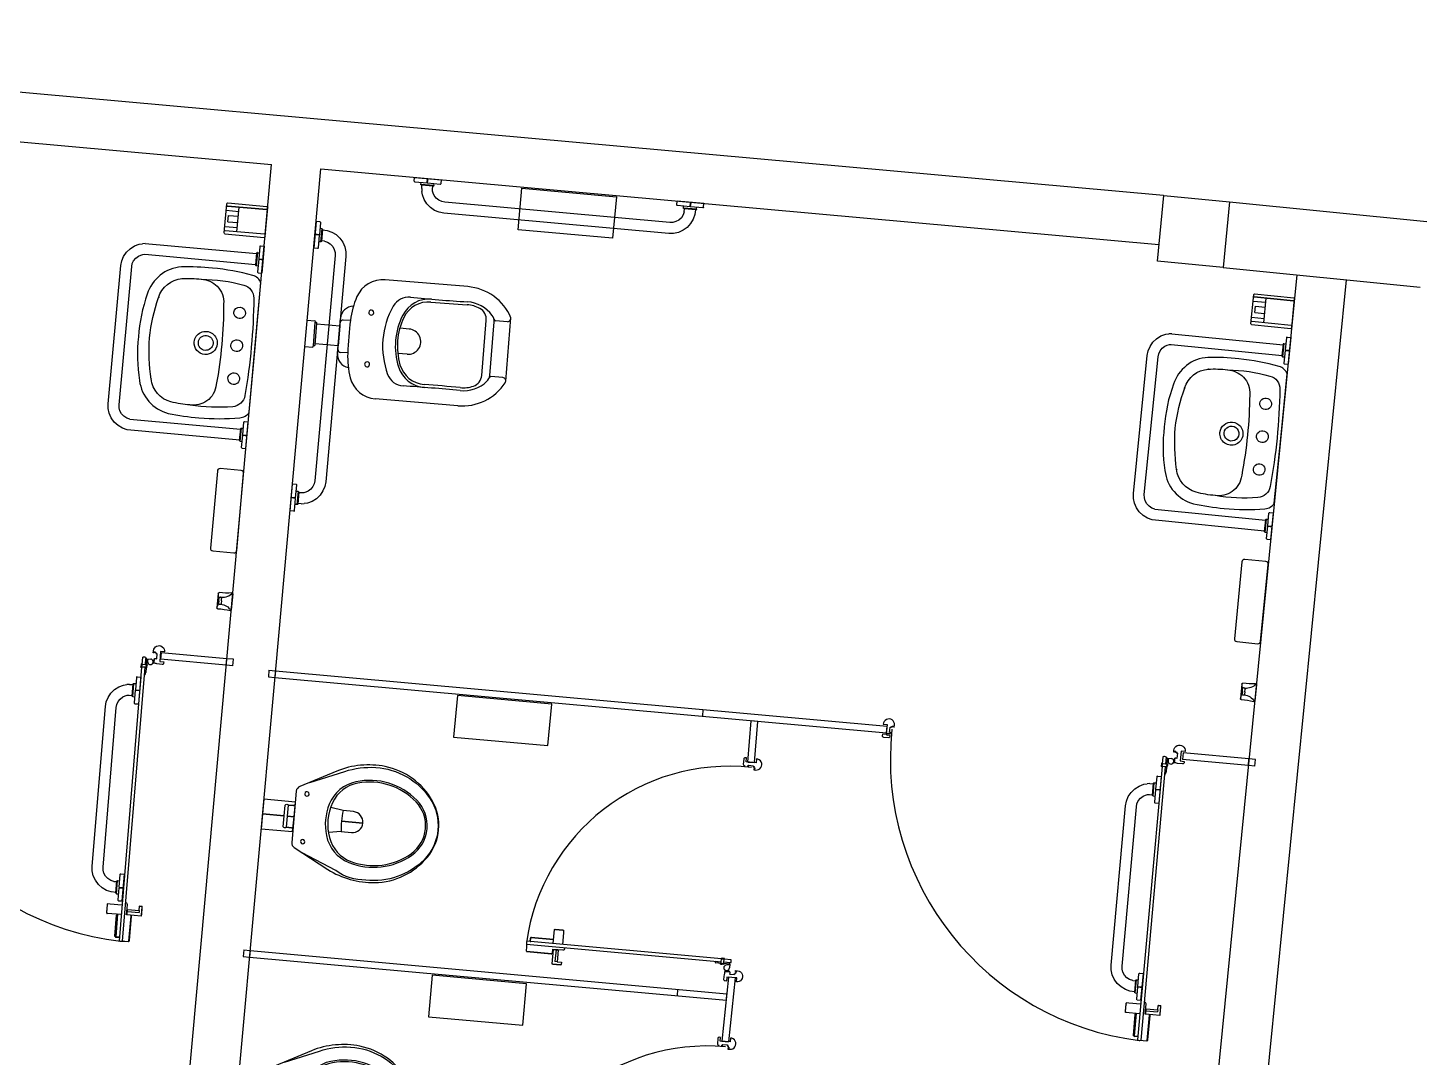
# Model space of a CAD drawing. Extents: x -165 to 137, y 302 to 416.
# Drawn here: x 18.048 to 22.266, y 348.993 to 352.109 of the extents above; entities that cross this region are included whole.
import ezdxf

# ---------------------------------------------------------------- set-up
doc = ezdxf.new("R2010")
doc.units = 0
doc.header["$LTSCALE"] = 0.02
doc.header["$MEASUREMENT"] = 0
doc.linetypes.add('CONTINU', pattern=[0])
doc.linetypes.add('HIDDEN', pattern=[0.375, 0.25, -0.125])
for name, color, linetype in [('AR-DIV-SAN', 122, 'CONTINUOUS'), ('AR-REV', 2, 'CONTINUOUS'), ('AR-SAN', 7, 'CONTINUOUS'), ('BL-DIV-PRJ', 1, 'HIDDEN'), ('BL-DIV-VT2', 2, 'CONTINUOUS'), ('BL-POR-01', 2, 'CONTINUOUS'), ('BL-POR-02', 1, 'CONTINUOUS'), ('BL-SAN-01', 1, 'CONTINUOUS'), ('BL-SAN-02', 1, 'CONTINUOUS'), ('BL-SAN-03', 1, 'CONTINUOUS'), ('ESTR', 3, 'CONTINUOUS')]:
    doc.layers.add(name, color=color, linetype=linetype)

# ---------------------------------------------------------------- blocks, each defined once
blk = doc.blocks.new('lvtr-vg01-p')
at = {"layer": 'BL-SAN-01', "flags": 128}
blk.add_lwpolyline([(0, -0.3545, -0.068543), (-0.1312, -0.3395, -0.309992), (-0.2226, -0.2436, -0.030245), (-0.2276, -0.15, -0.040922), (-0.2166, -0.0265, -0.229609), (-0.1969, 0), (0, 0), (0.1969, 0, -0.229609), (0.2166, -0.0265, -0.040922), (0.2276, -0.15, -0.030246), (0.2226, -0.2436, -0.309702), (0.1313, -0.3396, -0.068256)], format="xyb", close=True, dxfattribs=at)
at = {"layer": 'BL-SAN-02', "linetype": 'CONTINU'}
for points in [[(-0.1225, -0.1067, 0.217732), (-0.1745, -0.131)], [(0, -0.1011, 0.022722), (-0.1225, -0.1067)], [(0.1225, -0.1067, 0.02272), (0, -0.1011)], [(0.1739, -0.131, 0.223279), (0.1225, -0.1067)], [(-0.1745, -0.131, 0.182295), (-0.1914, -0.1808)], [(0, -0.1275, 1), (0, -0.1725)], [(0, -0.1725, 1), (0, -0.1275)], [(0.191, -0.1808, 0.18408), (0.1739, -0.131)], [(-0.1914, -0.1808, 0.041463), (-0.1874, -0.2388)], [(0.1873, -0.2393, 0.048775), (0.191, -0.1808)], [(-0.1874, -0.2388, 0.309328), (-0.1232, -0.3049)], [(0.1232, -0.3049, 0.310959), (0.1874, -0.2383)], [(0.1874, -0.2383, 1.346876), (0.1873, -0.2393)], [(0.1873, -0.2393, 1.407291), (0.1874, -0.2383)], [(-0.1237, -0.3053, 2.133078), (-0.1242, -0.3047)], [(-0.1237, -0.3043, 2.104396), (-0.1232, -0.3049)], [(-0.1242, -0.3047, 0.053464), (0, -0.321)], [(0, -0.321, 0.053463), (0.1242, -0.3047)], [(0.1232, -0.3049, 2.104603), (0.1237, -0.3043)], [(0.1242, -0.3047, 2.201157), (0.1237, -0.3053)]]:
    blk.add_lwpolyline(points, format="xyb", dxfattribs=at)
at = {"layer": 'BL-SAN-03', "linetype": 'CONTINU'}
for points in [[(-0.148, -0.0173, 0.345594), (-0.1849, -0.0513)], [(0, -0.0113, 0.020185), (-0.148, -0.0173)], [(-0.1, -0.0383, 1), (-0.1, -0.0733)], [(-0.1, -0.0733, 1.000017), (-0.1, -0.0383)], [(0, -0.038, 1), (0, -0.0736)], [(0.148, -0.0173, 0.020185), (0, -0.0113)], [(0, -0.0736, 1), (0, -0.038)], [(0.1, -0.0383, 1), (0.1, -0.0733)], [(0.1, -0.0733, 1), (0.1, -0.0383)], [(0.1849, -0.0513, 0.345597), (0.148, -0.0173)], [(-0.1849, -0.0513, 0.058694), (-0.1914, -0.1801)], [(0.191, -0.18, 0.061778), (0.1849, -0.0513)], [(0, -0.115, 1), (0, -0.185)], [(0, -0.185, 1), (0, -0.115)]]:
    blk.add_lwpolyline(points, format="xyb", dxfattribs=at)
blk = doc.blocks.new('tlhr01-p')
at = {"layer": 'BL-SAN-01'}
blk.add_lwpolyline([(0.117, -0.08), (-0.117, -0.08, -0.414214), (-0.125, -0.072), (-0.125, -0.008, -0.414214), (-0.117, 0), (0.117, 0, -0.414214), (0.125, -0.008), (0.125, -0.072, -0.414214)], format="xyb", close=True, dxfattribs=at)
blk = doc.blocks.new('sbsp01-p')
at = {"layer": 'BL-SAN-01'}
for p, q in [((-0.0444, 0), (0.0444, 0)), ((-0.0469, -0.122), (-0.0469, -0.0025)), ((-0.0376, -0.0025), (-0.0376, -0.122)), ((0.0376, -0.122), (0.0376, -0.0025)), ((0.0376, -0.0025), (0.0376, -0.122)), ((0.0469, -0.122), (0.0469, -0.0025)), ((-0.0444, -0.1245), (0.0444, -0.1245)), ((-0.0376, -0.0861), (0.0376, -0.0861))]:
    blk.add_line(p, q, dxfattribs=at)
for centre, start, end in [((-0.0444, -0.0025), 90, 180), ((0.0444, -0.0025), 360, 90), ((-0.0351, -0.0025), 90, 180), ((0.0351, -0.0025), 360, 90), ((-0.0444, -0.122), 180, 270), ((-0.0351, -0.122), 180, 270), ((0.0351, -0.122), 270, 360), ((0.0444, -0.122), 270, 360)]:
    blk.add_arc(centre, 0.0025, start, end, dxfattribs=at)
at = {"layer": 'BL-SAN-02'}
for p, q in [((-0.0247, -0.1245), (-0.0247, -0.0861)), ((-0.0096, -0.1161), (-0.0096, -0.0861)), ((-0.0096, -0.1161), (0.0096, -0.1161)), ((0.0096, -0.1161), (0.0096, -0.0861)), ((0.0247, -0.1245), (0.0247, -0.0861))]:
    blk.add_line(p, q, dxfattribs=at)
blk = doc.blocks.new('barra')
at = {"layer": 'BL-SAN-01', "linetype": 'CONTINU'}
for points in [[(0, 0.3075), (0, 0.2262)], [(0.0112, 0.3075), (0, 0.3075)], [(0.0112, 0.3075), (0.0122, 0.3072)], [(0.0122, 0.3072), (0.0129, 0.3064)], [(0.0129, 0.3064), (0.0132, 0.3054)], [(0.0132, 0.3054), (0.0132, 0.2684)], [(0.0132, 0.2684), (0, 0.2684)], [(0.0132, 0.2668), (0, 0.2668)], [(0.0191, 0.2869), (0.0132, 0.2869)], [(0.0132, 0.2668), (0.0132, 0.2283)], [(0.0191, 0.2869), (0.0201, 0.2866)], [(0.0201, 0.2866), (0.0208, 0.2859)], [(0.0208, 0.2859), (0.0211, 0.2849)], [(0.0211, 0.2849), (0.0211, 0.2491)], [(0.3597, 0.2831), (0.0211, 0.2835)], [(0.378, 0.2796), (0.3683, 0.2819)], [(0.3918, 0.2731), (0.378, 0.2796)], [(0.4042, 0.2636), (0.3918, 0.2731)], [(0.4143, 0.2519), (0.4042, 0.2636)], [(0.0112, 0.2262), (0, 0.2262)], [(0.0122, 0.2265), (0.0112, 0.2262)], [(0.0129, 0.2272), (0.0122, 0.2265)], [(0.0132, 0.2283), (0.0129, 0.2272)], [(0.0191, 0.2471), (0.0132, 0.2471)], [(0.0201, 0.2474), (0.0191, 0.2471)], [(0.0208, 0.2481), (0.0201, 0.2474)], [(0.0211, 0.2491), (0.0208, 0.2481)], [(0.3582, 0.2506), (0.0211, 0.2505)], [(0.3845, 0.2366), (0.3767, 0.2436)], [(0.3901, 0.2281), (0.3845, 0.2366)], [(0.3934, 0.2191), (0.3901, 0.2281)], [(0.3944, 0.2099), (0.3934, 0.2191)], [(0.4216, 0.2385), (0.4143, 0.2519)], [(0.426, 0.2243), (0.4216, 0.2385)], [(0.4274, 0.2099), (0.426, 0.2243)], [(0.3946, -0.2099), (0.3944, 0.2099)], [(0.4276, -0.2098), (0.4274, 0.2099)], [(0.3936, -0.219), (0.3946, -0.2099)], [(0.4262, -0.2243), (0.4276, -0.2098)], [(0, -0.3074), (0, -0.2262)], [(0.0112, -0.2262), (0, -0.2262)], [(0.0122, -0.2265), (0.0112, -0.2262)], [(0.0129, -0.2272), (0.0122, -0.2265)], [(0.0132, -0.2282), (0.0129, -0.2272)], [(0.0132, -0.2668), (0.0132, -0.2282)], [(0.0191, -0.2471), (0.0132, -0.2471)], [(0.0201, -0.2473), (0.0191, -0.2471)], [(0.0208, -0.2481), (0.0201, -0.2473)], [(0.0211, -0.2491), (0.0208, -0.2481)], [(0.0211, -0.2848), (0.0211, -0.2491)], [(0.3584, -0.2505), (0.0213, -0.2505)], [(0.3584, -0.2505), (0.3678, -0.2483)], [(0.3678, -0.2483), (0.3769, -0.2436)], [(0.3769, -0.2436), (0.3846, -0.2366)], [(0.3846, -0.2366), (0.3903, -0.2281)], [(0.3903, -0.2281), (0.3936, -0.219)], [(0.4044, -0.2636), (0.4145, -0.2518)], [(0.4145, -0.2518), (0.4218, -0.2385)], [(0.4218, -0.2385), (0.4262, -0.2243)], [(0.0132, -0.2668), (0, -0.2668)], [(0.0132, -0.2683), (0, -0.2683)], [(0.0132, -0.3054), (0.0132, -0.2683)], [(0.0191, -0.2869), (0.0132, -0.2869)], [(0.0191, -0.2869), (0.0201, -0.2866)], [(0.0201, -0.2866), (0.0208, -0.2858)], [(0.0208, -0.2858), (0.0211, -0.2848)], [(0.0211, -0.2835), (0.3637, -0.283)], [(0.3637, -0.283), (0.3782, -0.2795)], [(0.3782, -0.2795), (0.392, -0.273)], [(0.392, -0.273), (0.4044, -0.2636)], [(0.0112, -0.3074), (0, -0.3074)], [(0.0112, -0.3074), (0.0122, -0.3072)], [(0.0122, -0.3072), (0.0129, -0.3064)], [(0.0129, -0.3064), (0.0132, -0.3054)]]:
    blk.add_lwpolyline(points, dxfattribs=at)
at = {"layer": 'BL-SAN-01', "linetype": 'Continuous'}
for points in [[(0.3597, 0.2831), (0.3683, 0.2819)], [(0.364, 0.2497), (0.3582, 0.2506)], [(0.3702, 0.2473), (0.364, 0.2497)], [(0.3767, 0.2436), (0.3702, 0.2473)]]:
    blk.add_lwpolyline(points, dxfattribs=at)
at = {"layer": 'BL-SAN-02', "linetype": 'CONTINU'}
for points in [[(0.003, 0.2684), (0.003, 0.2668)], [(0.0191, 0.2869), (0.0191, 0.2471)], [(0.0191, -0.2869), (0.0191, -0.2471)], [(0.003, -0.2683), (0.003, -0.2668)]]:
    blk.add_lwpolyline(points, dxfattribs=at)
blk = doc.blocks.new('brra-ap01-p')
at = {"layer": 'BL-POR-02', "color": 1, "linetype": 'CONTINU'}
for points in [[(-0.3399, 0), (-0.2586, 0)], [(-0.3399, -0.0112), (-0.3399, 0)], [(-0.3399, -0.0112), (-0.3396, -0.0122)], [(-0.3396, -0.0122), (-0.3388, -0.0129)], [(-0.3388, -0.0129), (-0.3378, -0.0132)], [(-0.3378, -0.0132), (-0.3008, -0.0132)], [(-0.3193, -0.0191), (-0.3193, -0.0132)], [(-0.3193, -0.0191), (-0.2795, -0.0191)], [(-0.3193, -0.0191), (-0.319, -0.0201)], [(-0.319, -0.0201), (-0.3183, -0.0208)], [(-0.3183, -0.0208), (-0.3173, -0.0211)], [(-0.3173, -0.0211), (-0.2815, -0.0211)], [(-0.3159, -0.0211), (-0.3154, -0.0357)], [(-0.3154, -0.0357), (-0.3119, -0.0501)], [(-0.3008, -0.0132), (-0.3008, 0)], [(-0.3008, -0.003), (-0.2992, -0.003)], [(-0.2992, -0.0132), (-0.2992, 0)], [(-0.2992, -0.0132), (-0.2607, -0.0132)], [(-0.2829, -0.0303), (-0.2829, -0.0211)], [(-0.2829, -0.0303), (-0.2807, -0.0398)], [(-0.2815, -0.0211), (-0.2805, -0.0208)], [(-0.2807, -0.0398), (-0.276, -0.0488)], [(-0.2805, -0.0208), (-0.2798, -0.0201)], [(-0.2798, -0.0201), (-0.2795, -0.0191)], [(-0.2795, -0.0191), (-0.2795, -0.0132)], [(-0.2607, -0.0132), (-0.2596, -0.0129)], [(-0.2596, -0.0129), (-0.2589, -0.0122)], [(-0.2589, -0.0122), (-0.2586, -0.0112)], [(-0.2586, -0.0112), (-0.2586, 0)], [(0.3399, 0), (0.2586, 0)], [(0.2586, -0.0112), (0.2586, 0)], [(0.2589, -0.0122), (0.2586, -0.0112)], [(0.2596, -0.0129), (0.2589, -0.0122)], [(0.2607, -0.0132), (0.2596, -0.0129)], [(0.2992, -0.0132), (0.2607, -0.0132)], [(0.2795, -0.0191), (0.2795, -0.0132)], [(0.2795, -0.0191), (0.3193, -0.0191)], [(0.2795, -0.0191), (0.2798, -0.0201)], [(0.2797, -0.0424), (0.282, -0.0361)], [(0.2798, -0.0201), (0.2805, -0.0208)], [(0.2805, -0.0208), (0.2815, -0.0211)], [(0.2815, -0.0211), (0.3173, -0.0211)], [(0.282, -0.0361), (0.2829, -0.0303)], [(0.2829, -0.0303), (0.2829, -0.0211)], [(0.2992, -0.0132), (0.2992, 0)], [(0.3008, -0.003), (0.2992, -0.003)], [(0.3008, -0.0132), (0.3008, 0)], [(0.3378, -0.0132), (0.3008, -0.0132)], [(0.3119, -0.0501), (0.3143, -0.0404)], [(0.3155, -0.0319), (0.3143, -0.0404)], [(0.3155, -0.0319), (0.3159, -0.0211)], [(0.3173, -0.0211), (0.3183, -0.0208)], [(0.3183, -0.0208), (0.319, -0.0201)], [(0.319, -0.0201), (0.3193, -0.0191)], [(0.3193, -0.0191), (0.3193, -0.0132)], [(0.3388, -0.0129), (0.3378, -0.0132)], [(0.3396, -0.0122), (0.3388, -0.0129)], [(0.3399, -0.0112), (0.3396, -0.0122)], [(0.3399, -0.0112), (0.3399, 0)], [(-0.3119, -0.0501), (-0.3054, -0.0639)], [(-0.3054, -0.0639), (-0.296, -0.0763)], [(-0.296, -0.0763), (-0.2842, -0.0864)], [(-0.276, -0.0488), (-0.269, -0.0566)], [(-0.269, -0.0566), (-0.2605, -0.0622)], [(-0.2605, -0.0622), (-0.2514, -0.0655)], [(-0.2514, -0.0655), (-0.2423, -0.0665)], [(-0.2423, -0.0665), (0.2423, -0.0665)], [(0.2423, -0.0665), (0.2514, -0.0655)], [(0.2514, -0.0655), (0.2605, -0.0622)], [(0.2605, -0.0622), (0.269, -0.0566)], [(0.269, -0.0566), (0.276, -0.0488)], [(0.276, -0.0488), (0.2797, -0.0424)], [(0.2842, -0.0864), (0.296, -0.0763)], [(0.296, -0.0763), (0.3054, -0.0639)], [(0.3054, -0.0639), (0.3119, -0.0501)], [(-0.2842, -0.0864), (-0.2709, -0.0938)], [(-0.2709, -0.0938), (-0.2567, -0.0981)], [(-0.2567, -0.0981), (-0.2423, -0.0995)], [(-0.2423, -0.0995), (0.2423, -0.0995)], [(0.2423, -0.0995), (0.2567, -0.0981)], [(0.2567, -0.0981), (0.2709, -0.0938)], [(0.2709, -0.0938), (0.2842, -0.0864)]]:
    blk.add_lwpolyline(points, dxfattribs=at)
blk = doc.blocks.new('PB 02-P')
at = {"layer": 'BL-POR-01'}
for p, q in [((0.0011, -0.0122), (0.0031, -0.0112)), ((0.0011, -0.0122), (0.0011, -0.0162)), ((0.0011, -0.0162), (0.0031, -0.0172)), ((0.8386, -0.0275), (0.8386, -0.0323)), ((0.8386, -0.0371), (0.8386, -0.0323)), ((0.8387, -0.0273), (0.8391, -0.0269)), ((0.8387, -0.0373), (0.8391, -0.0377)), ((0.8404, -0.0268), (0.8393, -0.0268)), ((0.8404, -0.0378), (0.8393, -0.0378)), ((0.8406, -0.0068), (0.8406, -0.0283)), ((0.8406, -0.027), (0.8406, -0.0323)), ((0.8406, -0.027), (0.8406, -0.0323)), ((0.8434, -0.0283), (0.8406, -0.0283)), ((0.8506, -0.0283), (0.8406, -0.0283)), ((0.8406, -0.0376), (0.8406, -0.0323)), ((0.8406, -0.0376), (0.8406, -0.0323)), ((0.8406, -0.0363), (0.8406, -0.8679)), ((0.8434, -0.0363), (0.8406, -0.0363)), ((0.8506, -0.0363), (0.8406, -0.0363)), ((0.8506, -0.0068), (0.8506, -0.0283)), ((0.8546, -0.0098), (0.8506, -0.0098)), ((0.8506, -0.0098), (0.8506, -0.0283)), ((0.8546, -0.0283), (0.8506, -0.0283)), ((0.8506, -0.0363), (0.8506, -0.8679)), ((0.8546, -0.0363), (0.8506, -0.0363)), ((0.8506, -0.0363), (0.8506, -0.0598)), ((0.8546, -0.0283), (0.8536, -0.0283)), ((0.8546, -0.0363), (0.8536, -0.0363)), ((0.8546, -0.0098), (0.8546, -0.0283)), ((0.8546, -0.0098), (0.8661, -0.0098)), ((0.8546, -0.027), (0.8546, -0.0323)), ((0.8546, -0.0376), (0.8546, -0.0323)), ((0.8546, -0.0363), (0.8546, -0.0518)), ((0.8559, -0.0268), (0.8548, -0.0268)), ((0.8559, -0.0378), (0.8548, -0.0378)), ((0.8565, -0.0273), (0.8561, -0.0269)), ((0.8565, -0.0373), (0.8561, -0.0377)), ((0.8566, -0.0275), (0.8566, -0.0323)), ((0.8566, -0.0371), (0.8566, -0.0323)), ((0.8576, -0.0098), (0.8576, -0.0183)), ((0.8755, -0.0098), (0.8755, -0.0219)), ((0.8571, -0.7879), (0.8571, -0.7569)), ((0.8941, -0.7711), (0.8941, -0.7583)), ((0.8946, -0.7578), (0.9016, -0.7578)), ((0.9021, -0.7608), (0.9021, -0.7583)), ((0.7966, -0.7847), (0.7966, -0.7627)), ((0.7971, -0.7622), (0.7971, -0.7597)), ((0.7971, -0.7852), (0.7971, -0.7622)), ((0.7971, -0.7878), (0.7971, -0.7852)), ((0.8051, -0.7592), (0.7976, -0.7592)), ((0.8406, -0.7883), (0.7976, -0.7883)), ((0.8406, -0.7592), (0.8051, -0.7592)), ((0.8051, -0.7592), (0.8051, -0.7592)), ((0.8286, -0.7883), (0.8286, -0.8563)), ((0.8406, -0.7883), (0.8286, -0.7883)), ((0.8296, -0.7883), (0.8296, -0.8563)), ((0.8406, -0.7883), (0.8406, -0.7903)), ((0.8586, -0.7879), (0.8571, -0.7879)), ((0.8586, -0.7711), (0.8941, -0.7711)), ((0.8586, -0.7879), (0.8586, -0.7711)), ((0.8586, -0.7778), (0.8941, -0.7778)), ((0.8586, -0.7869), (0.9016, -0.7869)), ((0.8691, -0.7879), (0.8586, -0.7879)), ((0.8706, -0.8664), (0.8706, -0.7894)), ((0.8941, -0.7711), (0.8941, -0.7778)), ((0.9021, -0.7838), (0.9021, -0.7608)), ((0.9021, -0.7864), (0.9021, -0.7838)), ((0.9026, -0.7833), (0.9026, -0.7613)), ((0.8406, -0.8573), (0.8306, -0.8573)), ((0.8406, -0.8583), (0.8306, -0.8583)), ((0.8406, -0.8583), (0.8406, -0.8563)), ((0.8506, -0.8659), (0.8506, -0.8679)), ((0.8506, -0.8679), (0.8586, -0.8679)), ((0.8586, -0.8679), (0.8691, -0.8679))]:
    blk.add_line(p, q, dxfattribs=at)
at = {"layer": 'BL-POR-01', "extrusion": (0, 0, -1)}
blk.add_line((0.8775, -0.0218), (0.8775, -0.0074), dxfattribs=at)
at = {"layer": 'BL-POR-01'}
for points in [[(0.0031, -0.0112), (0.0121, -0.0112), (0.0121, -0.0065), (0.0096, -0.0079), (0.0096, 0.0079), (0.0121, 0.0065), (0.0121, 0.0097), (0.0161, 0.0097, 0.414214), (0.0166, 0.0102), (0.0166, 0.0107), (0.0155, 0.0107), (0.0155, 0.0122), (0.0206, 0.0122), (0.0206, 0.0107), (0.0196, 0.0107), (0.0196, 0.0102, 0.414214), (0.0201, 0.0097), (0.0221, 0.0097), (0.0221, 0.0157, 1.020821), (-0.0119, 0.015), (0, 0.015), (0, -0.015), (-0.012, -0.015), (-0.0119, -0.0193, 0.414214), (-0.0079, -0.0233), (0.0081, -0.0233, 0.414214), (0.0121, -0.0193), (0.0121, -0.0172), (0.0031, -0.0172)], [(0.8775, -0.0074), (0.8821, -0.0065), (0.8846, -0.0079), (0.8846, 0.0079), (0.8821, 0.0065), (0.8821, 0.0097), (0.8782, 0.0097, -0.414214), (0.8777, 0.0102), (0.8777, 0.0107), (0.8787, 0.0107), (0.8787, 0.0122), (0.8736, 0.0122), (0.8736, 0.0107), (0.8747, 0.0107), (0.8747, 0.0102, -0.414214), (0.8742, 0.0097), (0.8721, 0.0097), (0.8721, 0.0157, -1.020821), (0.9061, 0.015), (0.8942, 0.015), (0.8942, -0.015), (0.9062, -0.015), (0.9061, -0.0193, -0.414214), (0.9021, -0.0233), (0.8861, -0.0233, 0.164993), (0.881, -0.0218), (0.8761, -0.0218)], [(0.8286, -0.8565), (0.8286, -0.8565, -0.414214), (0.8271, -0.855), (0.8271, -0.7913, -0.414214), (0.8286, -0.7898)], [(0.8706, -0.8664), (0.8706, -0.8664, 0.414214), (0.8721, -0.8649), (0.8721, -0.7909, 0.414214), (0.8706, -0.7894)]]:
    blk.add_lwpolyline(points, format="xyb", dxfattribs=at)
for centre, radius, start, end in [((0.8753, -0.0095), 0.8599, 179.2199, 268.0189), ((0.8388, -0.0275), 0.0002, 135, 180), ((0.8388, -0.0371), 0.0002, 180, 225), ((0.8393, -0.027), 0.0002, 90, 135), ((0.8393, -0.0376), 0.0002, 225, 270), ((0.8404, -0.027), 0.0002, 0, 90), ((0.8404, -0.0376), 0.0002, 270, 0), ((0.8456, -0.0183), 0.0125, 66.4218, 113.5782), ((0.8548, -0.027), 0.0002, 90, 180), ((0.8548, -0.0376), 0.0002, 180, 270), ((0.8559, -0.027), 0.0002, 45, 90), ((0.8559, -0.0376), 0.0002, 270, 315), ((0.8564, -0.0275), 0.0002, 0, 45), ((0.8564, -0.0275), 0.0002, 0, 45), ((0.8564, -0.0371), 0.0002, 315, 0), ((0.8661, -0.0183), 0.0085, 180, 53.1302), ((0.8661, -0.0183), 0.0085, 303.9765, 90), ((0.8761, -0.0258), 0.004, 90, 143.1302), ((0.8755, -0.0078), 0.002, 270, 0.0482), ((0.8438, -0.0523), 0.0108, 316.1986, 2.6893), ((0.8518, -0.757), 0.00526, 1.1472, 103.7156), ((0.8946, -0.7583), 0.0005, 90, 180), ((0.9016, -0.7583), 0.0005, 0, 90), ((0.7971, -0.7627), 0.0005, 90, 180), ((0.7971, -0.7847), 0.0005, 180, 270), ((0.7976, -0.7597), 0.0005, 90, 180), ((0.7976, -0.7878), 0.0005, 180, 270), ((0.8691, -0.7894), 0.0015, 0, 90), ((0.9016, -0.7864), 0.0005, 270, 0), ((0.9021, -0.7613), 0.0005, 0, 90), ((0.9021, -0.7833), 0.0005, 270, 0), ((0.8306, -0.8563), 0.002, 180, 270), ((0.8306, -0.8563), 0.001, 180, 270), ((0.8456, -0.8564), 0.0125, 246.4218, 293.5782), ((0.8691, -0.8663), 0.00152, 269.3504, 0)]:
    blk.add_arc(centre, radius, start, end, dxfattribs=at)
at = {"layer": 'BL-POR-01', "xscale": -1, "rotation": 270}
blk.add_blockref('brra-ap01-p', (0.8406, -0.4071), dxfattribs=at)
blk = doc.blocks.new('pplr01-p')
at = {"layer": 'BL-SAN-01'}
blk.add_lwpolyline([(-0.1435, -0.126), (0.1435, -0.126), (0.1435, 0), (-0.1435, 0), (-0.1435, -0.126)], dxfattribs=at)
blk = doc.blocks.new('barra80-pne p')
at = {"layer": 'BL-SAN-01', "linetype": 'CONTINU'}
for points in [[(-0.0399, 0), (0.0414, 0)], [(-0.0399, -0.0112), (-0.0399, 0)], [(-0.0008, -0.0132), (-0.0008, 0)], [(0.0008, -0.0132), (0.0008, 0)], [(0.0414, -0.0112), (0.0414, 0)], [(0.8399, 0), (0.7586, 0)], [(0.7586, -0.0112), (0.7586, 0)], [(0.7992, -0.0132), (0.7992, 0)], [(0.8008, -0.0132), (0.8008, 0)], [(0.8399, -0.0112), (0.8399, 0)], [(-0.0399, -0.0112), (-0.0396, -0.0122)], [(-0.0396, -0.0122), (-0.0388, -0.0129)], [(-0.0388, -0.0129), (-0.0378, -0.0132)], [(-0.0378, -0.0132), (-0.0008, -0.0132)], [(-0.0193, -0.0191), (-0.0193, -0.0132)], [(-0.0193, -0.0191), (-0.019, -0.0201)], [(-0.019, -0.0201), (-0.0183, -0.0208)], [(-0.0183, -0.0208), (-0.0173, -0.0211)], [(-0.0173, -0.0211), (0.0185, -0.0211)], [(-0.0159, -0.0211), (-0.0154, -0.0357)], [(-0.0154, -0.0357), (-0.0119, -0.0501)], [(0.0008, -0.0132), (0.0393, -0.0132)], [(0.0171, -0.0303), (0.0171, -0.0211)], [(0.0171, -0.0303), (0.0193, -0.0398)], [(0.0185, -0.0211), (0.0195, -0.0208)], [(0.0193, -0.0398), (0.024, -0.0488)], [(0.0195, -0.0208), (0.0202, -0.0201)], [(0.0202, -0.0201), (0.0205, -0.0191)], [(0.0205, -0.0191), (0.0205, -0.0132)], [(0.0393, -0.0132), (0.0404, -0.0129)], [(0.0404, -0.0129), (0.0411, -0.0122)], [(0.0411, -0.0122), (0.0414, -0.0112)], [(0.7589, -0.0122), (0.7586, -0.0112)], [(0.7596, -0.0129), (0.7589, -0.0122)], [(0.7607, -0.0132), (0.7596, -0.0129)], [(0.7992, -0.0132), (0.7607, -0.0132)], [(0.7795, -0.0191), (0.7795, -0.0132)], [(0.7795, -0.0191), (0.7798, -0.0201)], [(0.7798, -0.0201), (0.7805, -0.0208)], [(0.7805, -0.0208), (0.7815, -0.0211)], [(0.7815, -0.0211), (0.8173, -0.0211)], [(0.7829, -0.0303), (0.7829, -0.0211)], [(0.8378, -0.0132), (0.8008, -0.0132)], [(0.8119, -0.0501), (0.8143, -0.0404)], [(0.8155, -0.0319), (0.8159, -0.0211)], [(0.8173, -0.0211), (0.8183, -0.0208)], [(0.8183, -0.0208), (0.819, -0.0201)], [(0.819, -0.0201), (0.8193, -0.0191)], [(0.8193, -0.0191), (0.8193, -0.0132)], [(0.8388, -0.0129), (0.8378, -0.0132)], [(0.8396, -0.0122), (0.8388, -0.0129)], [(0.8399, -0.0112), (0.8396, -0.0122)], [(-0.0119, -0.0501), (-0.0054, -0.0639)], [(-0.0054, -0.0639), (0.004, -0.0763)], [(0.004, -0.0763), (0.0158, -0.0864)], [(0.024, -0.0488), (0.031, -0.0566)], [(0.031, -0.0566), (0.0395, -0.0622)], [(0.0395, -0.0622), (0.0486, -0.0655)], [(0.0486, -0.0655), (0.0577, -0.0665)], [(0.0577, -0.0665), (0.7423, -0.0665)], [(0.7423, -0.0665), (0.7514, -0.0655)], [(0.7514, -0.0655), (0.7605, -0.0622)], [(0.7605, -0.0622), (0.769, -0.0566)], [(0.769, -0.0566), (0.776, -0.0488)], [(0.7842, -0.0864), (0.796, -0.0763)], [(0.796, -0.0763), (0.8054, -0.0639)], [(0.8054, -0.0639), (0.8119, -0.0501)], [(0.0158, -0.0864), (0.0291, -0.0938)], [(0.0291, -0.0938), (0.0433, -0.0981)], [(0.0433, -0.0981), (0.0577, -0.0995)], [(0.0577, -0.0995), (0.7423, -0.0995)], [(0.7423, -0.0995), (0.7567, -0.0981)], [(0.7567, -0.0981), (0.7709, -0.0938)], [(0.7709, -0.0938), (0.7842, -0.0864)]]:
    blk.add_lwpolyline(points, dxfattribs=at)
at = {"layer": 'BL-SAN-01', "linetype": 'Continuous'}
for points in [[(0.7797, -0.0424), (0.782, -0.0361)], [(0.782, -0.0361), (0.7829, -0.0303)], [(0.8155, -0.0319), (0.8143, -0.0404)], [(0.776, -0.0488), (0.7797, -0.0424)]]:
    blk.add_lwpolyline(points, dxfattribs=at)
at = {"layer": 'BL-SAN-02', "linetype": 'CONTINU'}
for points in [[(-0.0193, -0.0191), (0.0205, -0.0191)], [(-0.0008, -0.003), (0.0008, -0.003)], [(0.7795, -0.0191), (0.8193, -0.0191)], [(0.8008, -0.003), (0.7992, -0.003)]]:
    blk.add_lwpolyline(points, dxfattribs=at)
blk = doc.blocks.new('baci-rv03-p')
at = {"layer": 'BL-SAN-01', "linetype": 'CONTINU'}
for points in [[(0, 0), (-0.045, 0), (-0.045, -0.0955), (0, -0.0955), (0, -0.075), (-0.0336, -0.075), (-0.0336, -0.0914, -0.414208), (-0.0377, -0.0955, 0.414208), (-0.0336, -0.0914), (-0.0336, -0.075, -0.612706), (-0.0332, -0.066), (0, -0.066)], [(0.045, 0), (0, 0), (0, -0.066), (0.0332, -0.066, -0.612705), (0.0336, -0.075), (0.0336, -0.0914, 0.414214), (0.0377, -0.0955, -0.414214), (0.0336, -0.0914), (0.0336, -0.075), (0, -0.075), (0, -0.0955), (0.045, -0.0955)], [(-0.1765, -0.3568, 0.218885), (-0.0851, -0.5091, 0.307698), (0.0851, -0.5091, 0.220182), (0.1765, -0.3568, 0.14628), (0.1494, -0.212), (0.0928, -0.1044, 0.27842), (0.0781, -0.0955), (-0.0781, -0.0955, 0.278422), (-0.0928, -0.1044), (-0.1495, -0.2122, 0.147871)], [(0.0834, -0.4615, 0.25679), (0.1225, -0.273, 0.250209), (0.0477, -0.1985, 0.148668), (-0.0478, -0.1985, 0.249757), (-0.1225, -0.273, 0.256998), (-0.0834, -0.4615, 0.467142)]]:
    blk.add_lwpolyline(points, format="xyb", close=True, dxfattribs=at)
at = {"layer": 'BL-SAN-02', "linetype": 'Continuous'}
for p, q in [((-0.0319, -0.2418), (-0.0383, -0.2036)), ((0.0319, -0.2418), (0.0383, -0.2036))]:
    blk.add_line(p, q, dxfattribs=at)
at = {"layer": 'BL-SAN-02', "linetype": 'CONTINU'}
for points in [[(-0.0726, -0.1218, 1), (-0.0726, -0.1349)], [(-0.0726, -0.1349, 1), (-0.0726, -0.1218)], [(0.0726, -0.1218, 1), (0.0726, -0.1349)], [(0.0726, -0.1349, 1), (0.0726, -0.1218)], [(0.1081, -0.1337), (0.1505, -0.2363, -0.097347), (0.171, -0.3285, 0.001263), (0.171, -0.3294, -0.230606), (0.0938, -0.4995, -0.360579), (-0.0938, -0.4995, -0.230606), (-0.171, -0.3295, -0.16818), (-0.1505, -0.2363), (-0.106, -0.13)]]:
    blk.add_lwpolyline(points, format="xyb", dxfattribs=at)
blk.add_lwpolyline([(0.0784, -0.4596, 0.252847), (0.119, -0.279, 0.243261), (0.053, -0.2081, 0.174299), (-0.053, -0.2081, 0.243394), (-0.119, -0.2791, 0.252847), (-0.0784, -0.4596, 0.456464)], format="xyb", close=True, dxfattribs=at)
at = {"layer": 'BL-SAN-02', "linetype": 'Continuous', "flags": 128}
for points in [[(0, -0.2397, 0.032093), (-0.0319, -0.2418), (-0.0319, -0.2731, 0.414213), (0, -0.305)], [(0.0319, -0.2732), (0.0319, -0.2418, 0.032092), (0, -0.2397), (0, -0.305, 0.413226)]]:
    blk.add_lwpolyline(points, format="xyb", close=True, dxfattribs=at)
blk = doc.blocks.new('PB 01-P')
at = {"layer": 'BL-POR-01'}
for p, q in [((0.5986, -0.0275), (0.5986, -0.0323)), ((0.5986, -0.0371), (0.5986, -0.0323)), ((0.5987, -0.0273), (0.5991, -0.0269)), ((0.5987, -0.0373), (0.5991, -0.0377)), ((0.6004, -0.0268), (0.5993, -0.0268)), ((0.6004, -0.0378), (0.5993, -0.0378)), ((0.6006, -0.0068), (0.6006, -0.0283)), ((0.6006, -0.027), (0.6006, -0.0323)), ((0.6006, -0.027), (0.6006, -0.0323)), ((0.6034, -0.0283), (0.6006, -0.0283)), ((0.6106, -0.0283), (0.6006, -0.0283)), ((0.6006, -0.0376), (0.6006, -0.0323)), ((0.6006, -0.0376), (0.6006, -0.0323)), ((0.6006, -0.0363), (0.6006, -0.6279)), ((0.6034, -0.0363), (0.6006, -0.0363)), ((0.6106, -0.0363), (0.6006, -0.0363)), ((0.6106, -0.0068), (0.6106, -0.0283)), ((0.6146, -0.0098), (0.6106, -0.0098)), ((0.6106, -0.0098), (0.6106, -0.0283)), ((0.6146, -0.0283), (0.6106, -0.0283)), ((0.6106, -0.0363), (0.6106, -0.6279)), ((0.6146, -0.0363), (0.6106, -0.0363)), ((0.6106, -0.0363), (0.6106, -0.0548)), ((0.6146, -0.0283), (0.6136, -0.0283)), ((0.6146, -0.0363), (0.6136, -0.0363)), ((0.6146, -0.0098), (0.6146, -0.0283)), ((0.6146, -0.0098), (0.6261, -0.0098)), ((0.6146, -0.027), (0.6146, -0.0323)), ((0.6146, -0.0376), (0.6146, -0.0323)), ((0.6146, -0.0363), (0.6146, -0.0518)), ((0.6159, -0.0268), (0.6148, -0.0268)), ((0.6159, -0.0378), (0.6148, -0.0378)), ((0.6165, -0.0273), (0.6161, -0.0269)), ((0.6165, -0.0373), (0.6161, -0.0377)), ((0.6166, -0.0275), (0.6166, -0.0323)), ((0.6166, -0.0371), (0.6166, -0.0323)), ((0.6176, -0.0098), (0.6176, -0.0183)), ((0.6355, -0.0098), (0.6355, -0.0218)), ((0.6116, -0.0548), (0.6106, -0.0548)), ((0.5566, -0.5447), (0.5566, -0.5227)), ((0.5571, -0.5222), (0.5571, -0.5197)), ((0.5571, -0.5452), (0.5571, -0.5222)), ((0.5571, -0.5478), (0.5571, -0.5452)), ((0.5651, -0.5192), (0.5576, -0.5192)), ((0.6006, -0.5483), (0.5576, -0.5483)), ((0.6006, -0.5192), (0.5651, -0.5192)), ((0.5651, -0.5192), (0.5651, -0.5192)), ((0.5886, -0.5483), (0.5886, -0.6163)), ((0.6006, -0.5483), (0.5886, -0.5483)), ((0.5896, -0.5483), (0.5896, -0.6163)), ((0.6006, -0.5483), (0.6006, -0.5503)), ((0.6171, -0.5479), (0.6171, -0.5169)), ((0.6186, -0.5479), (0.6171, -0.5479)), ((0.6186, -0.5311), (0.6541, -0.5311)), ((0.6186, -0.5479), (0.6186, -0.5311)), ((0.6186, -0.5378), (0.6541, -0.5378)), ((0.6186, -0.5469), (0.6616, -0.5469)), ((0.6291, -0.5479), (0.6186, -0.5479)), ((0.6541, -0.5311), (0.6541, -0.5183)), ((0.6541, -0.5311), (0.6541, -0.5378)), ((0.6546, -0.5178), (0.6616, -0.5178)), ((0.6621, -0.5208), (0.6621, -0.5183)), ((0.6621, -0.5438), (0.6621, -0.5208)), ((0.6621, -0.5464), (0.6621, -0.5438)), ((0.6626, -0.5433), (0.6626, -0.5213)), ((0.6306, -0.6264), (0.6306, -0.5494)), ((0.6006, -0.6173), (0.5906, -0.6173)), ((0.6006, -0.6183), (0.5906, -0.6183)), ((0.6006, -0.6183), (0.6006, -0.6163)), ((0.6106, -0.6259), (0.6106, -0.6279)), ((0.6106, -0.6279), (0.6186, -0.6279)), ((0.6186, -0.6279), (0.6291, -0.6279))]:
    blk.add_line(p, q, dxfattribs=at)
at = {"layer": 'BL-POR-01', "extrusion": (0, 0, -1)}
blk.add_line((0.6375, -0.0218), (0.6375, -0.0074), dxfattribs=at)
at = {"layer": 'BL-POR-01'}
for points in [[(0.0121, -0.0112), (0.0121, -0.0065), (0.0096, -0.0079), (0.0096, 0.0079), (0.0121, 0.0065), (0.0121, 0.0097), (0.0161, 0.0097, 0.414214), (0.0166, 0.0102), (0.0166, 0.0107), (0.0155, 0.0107), (0.0155, 0.0122), (0.0206, 0.0122), (0.0206, 0.0107), (0.0196, 0.0107), (0.0196, 0.0102, 0.414214), (0.0201, 0.0097), (0.0221, 0.0097), (0.0221, 0.0157, 1.020821), (-0.0119, 0.015), (0, 0.015), (0, -0.015), (-0.012, -0.015), (-0.0119, -0.0193, 0.414214), (-0.0079, -0.0233), (0.0081, -0.0233, 0.414214), (0.0121, -0.0193), (0.0121, -0.0172)], [(0.6375, -0.0074), (0.6421, -0.0065), (0.6446, -0.0079), (0.6446, 0.0079), (0.6421, 0.0065), (0.6421, 0.0097), (0.6382, 0.0097, -0.414214), (0.6377, 0.0102), (0.6377, 0.0107), (0.6387, 0.0107), (0.6387, 0.0122), (0.6336, 0.0122), (0.6336, 0.0107), (0.6347, 0.0107), (0.6347, 0.0102, -0.414214), (0.6342, 0.0097), (0.6321, 0.0097), (0.6321, 0.0157, -1.020821), (0.6661, 0.015), (0.6542, 0.015), (0.6542, -0.015), (0.6662, -0.015), (0.6661, -0.0193, -0.414214), (0.6621, -0.0233), (0.6461, -0.0233, 0.164993), (0.641, -0.0218), (0.6361, -0.0218)], [(0.5886, -0.6165), (0.5886, -0.6165, -0.414214), (0.5871, -0.615), (0.5871, -0.5513, -0.414214), (0.5886, -0.5498)], [(0.6306, -0.6264), (0.6306, -0.6264, 0.414214), (0.6321, -0.6249), (0.6321, -0.5509, 0.414214), (0.6306, -0.5494)]]:
    blk.add_lwpolyline(points, format="xyb", dxfattribs=at)
at = {"layer": 'BL-POR-01', "color": 1}
blk.add_arc((0.6358, -0.0093), 0.6204, 178.9373, 267.2064, dxfattribs=at)
at = {"layer": 'BL-POR-01'}
for centre, radius, start, end in [((0.5988, -0.0275), 0.0002, 135, 180), ((0.5988, -0.0371), 0.0002, 180, 225), ((0.5993, -0.027), 0.0002, 90, 135), ((0.5993, -0.0376), 0.0002, 225, 270), ((0.6004, -0.027), 0.0002, 0, 90), ((0.6004, -0.0376), 0.0002, 270, 0), ((0.6056, -0.0183), 0.0125, 66.4218, 113.5782), ((0.6148, -0.027), 0.0002, 90, 180), ((0.6148, -0.0376), 0.0002, 180, 270), ((0.6159, -0.027), 0.0002, 45, 90), ((0.6159, -0.0376), 0.0002, 270, 315), ((0.6164, -0.0275), 0.0002, 0, 45), ((0.6164, -0.0275), 0.0002, 0, 45), ((0.6164, -0.0371), 0.0002, 315, 0), ((0.6261, -0.0183), 0.0085, 180, 53.1302), ((0.6261, -0.0183), 0.0085, 303.9765, 90), ((0.6361, -0.0258), 0.004, 90, 143.1302), ((0.6355, -0.0078), 0.002, 270, 0.0482), ((0.6116, -0.0518), 0.003, 270, 0), ((0.5571, -0.5227), 0.0005, 90, 180), ((0.5571, -0.5447), 0.0005, 180, 270), ((0.5576, -0.5197), 0.0005, 90, 180), ((0.5576, -0.5478), 0.0005, 180, 270), ((0.6118, -0.517), 0.00526, 1.1472, 103.7156), ((0.6291, -0.5494), 0.0015, 0, 90), ((0.6546, -0.5183), 0.0005, 90, 180), ((0.6616, -0.5183), 0.0005, 0, 90), ((0.6616, -0.5464), 0.0005, 270, 0), ((0.6621, -0.5213), 0.0005, 0, 90), ((0.6621, -0.5433), 0.0005, 270, 0), ((0.5906, -0.6163), 0.002, 180, 270), ((0.5906, -0.6163), 0.001, 180, 270), ((0.6056, -0.6164), 0.0125, 246.4218, 293.5782), ((0.6291, -0.6263), 0.00152, 269.3504, 0)]:
    blk.add_arc(centre, radius, start, end, dxfattribs=at)
blk = doc.blocks.new('cabd-01-p')
at = {"layer": 'BL-SAN-01', "linetype": 'Continuous'}
for p, q in [((0.0242, 0.022), (-0.0242, 0.022)), ((0.0218, -0.022), (-0.0218, -0.022)), ((-0.011, -0.014), (-0.011, -0.0153)), ((-0.0002, -0.0181), (-0.0078, -0.0181)), ((0, -0.0105), (-0.0075, -0.0105)), ((0, -0.0105), (0.0075, -0.0105)), ((0.0002, -0.0181), (0.0078, -0.0181)), ((0.011, -0.014), (0.011, -0.0153))]:
    blk.add_line(p, q, dxfattribs=at)
for centre, radius, start, end in [((-0.0242, 0.0193), 0.00273, 90, 189.936), ((-0.1992, -0.0097), 0.1746, 357.0074, 9.4188), ((-0.0511, -0.0118), 0.0411, 0.4162, 52.9587), ((0.0511, -0.0118), 0.0411, 127.2842, 179.6069), ((0.0237, 0.0188), 0.00325, 360, 80.064), ((0.1992, -0.0097), 0.1746, 170.5977, 182.9925), ((-0.0218, -0.0189), 0.00306, 177.5334, 270), ((-0.0371, 0.071), 0.0938, 278.6438, 288.2246), ((-0.0075, -0.014), 0.0035, 89.5021, 180.05), ((-0.0079, -0.015), 0.00316, 186.405, 273.1317), ((0.0075, -0.014), 0.0035, 359.95, 90.4979), ((0.0079, -0.015), 0.00316, 266.8683, 353.595), ((0.0371, 0.071), 0.0938, 251.7754, 261.3431), ((0.0215, -0.0188), 0.00328, 273.9857, 359.4889)]:
    blk.add_arc(centre, radius, start, end, dxfattribs=at)
blk = doc.blocks.new('dg 03-p')
at = {"layer": 'BL-DIV-PRJ'}
for p, q in [((-0.02, 0.01), (0, 0.01)), ((-0.02, 0.01), (-0.02, -0.01)), ((-0.02, -0.01), (0, -0.01))]:
    blk.add_line(p, q, dxfattribs=at)
at = {"layer": 'BL-DIV-VT2'}
for p, q in [((0, 0.01), (0, -0.01)), ((0, 0.01), (0, -0.01)), ((0, 0.01), (0.2, 0.01)), ((0.2, -0.01), (0.2, 0.01)), ((0, -0.01), (0.2, -0.01))]:
    blk.add_line(p, q, dxfattribs=at)
blk = doc.blocks.new('dg 02-p')
at = {"layer": 'BL-DIV-PRJ'}
for p, q in [((-1.3, -0.01), (-1.3, 0.01)), ((0.02, 0.01), (0, 0.01)), ((0.02, -0.01), (0.02, 0.01)), ((0.02, -0.01), (0, -0.01))]:
    blk.add_line(p, q, dxfattribs=at)
at = {"layer": 'BL-DIV-VT2'}
for p, q in [((-1.86, 0.01), (-1.86, -0.01)), ((0, 0.01), (-1.86, 0.01)), ((0, -0.01), (0, 0.01)), ((0, -0.01), (0, 0.01)), ((0, -0.01), (-1.86, -0.01))]:
    blk.add_line(p, q, dxfattribs=at)
blk = doc.blocks.new('dg 05-p')
at = {"layer": 'BL-DIV-VT2'}
for p, q in [((-0.125, 0.01), (-0.125, -0.01)), ((0, 0.01), (-0.125, 0.01)), ((0, -0.01), (0, 0.01)), ((0, -0.01), (0, 0.01)), ((0, -0.01), (-0.125, -0.01))]:
    blk.add_line(p, q, dxfattribs=at)
blk = doc.blocks.new('dg 06-p')
at = {"layer": 'BL-DIV-VT2'}
for p, q in [((-0.195, 0.01), (-0.195, -0.01)), ((0, 0.01), (-0.195, 0.01)), ((0, -0.01), (0, 0.01)), ((0, -0.01), (0, 0.01)), ((0, -0.01), (-0.195, -0.01))]:
    blk.add_line(p, q, dxfattribs=at)
blk = doc.blocks.new('dg 01-p')
at = {"layer": 'BL-DIV-PRJ'}
for p, q in [((-1.3, -0.01), (-1.3, 0.01)), ((0.02, 0.01), (0, 0.01)), ((0.02, -0.01), (0.02, 0.01)), ((0.02, -0.01), (0, -0.01))]:
    blk.add_line(p, q, dxfattribs=at)
at = {"layer": 'BL-DIV-VT2'}
for p, q in [((-1.45, 0.01), (-1.45, -0.01)), ((0, 0.01), (-1.45, 0.01)), ((0, -0.01), (0, 0.01)), ((0, -0.01), (0, 0.01)), ((0, -0.01), (-1.45, -0.01))]:
    blk.add_line(p, q, dxfattribs=at)
blk = doc.blocks.new('baci-vg03-p')
at = {"layer": 'BL-SAN-01'}
for p, q in [((-0.04, 0), (-0.04, -0.023)), ((0.04, 0), (0.04, -0.023)), ((-0.038, -0.025), (-0.035, -0.025)), ((-0.035, -0.025), (0.035, -0.025)), ((-0.035, -0.025), (-0.035, -0.028)), ((-0.033, -0.03), (0.033, -0.03)), ((-0.03, -0.1), (-0.03, -0.03)), ((0.03, -0.1), (0.03, -0.03)), ((0.035, -0.025), (0.038, -0.025)), ((0.035, -0.025), (0.035, -0.028)), ((0.0298, -0.1), (-0.0298, -0.1))]:
    blk.add_line(p, q, dxfattribs=at)
at = {"layer": 'BL-SAN-01', "linetype": 'Continuous'}
for p, q in [((-0.0532, -0.1), (-0.0402, -0.1)), ((-0.0402, -0.1), (0.0532, -0.1)), ((-0.1809, -0.4765), (-0.1809, -0.2254)), ((0.1809, -0.4765), (0.1809, -0.2255)), ((-0.0953, -0.6148), (0.0975, -0.6148))]:
    blk.add_line(p, q, dxfattribs=at)
at = {"layer": 'BL-SAN-01'}
for centre, start, end in [((-0.038, -0.023), 180, 270), ((-0.033, -0.028), 180, 270), ((0.033, -0.028), 270, 0), ((0.038, -0.023), 270, 0)]:
    blk.add_arc(centre, 0.002, start, end, dxfattribs=at)
at = {"layer": 'BL-SAN-01', "linetype": 'Continuous'}
for centre, radius, start, end in [((-0.0532, -0.1402), 0.0402, 90, 174.0043), ((0.0532, -0.1402), 0.0402, 5.9912, 90), ((-0.0952, -0.2254), 0.0858, 109.0855, 180.0001), ((-0.0413, -0.3805), 0.2499, 92.0409, 109.1322), ((0, -1.5327), 1.4029, 87.9491, 92.0508), ((0.0414, -0.3801), 0.2495, 70.8818, 87.9732), ((0.0952, -0.2254), 0.0858, 359.9489, 70.9977), ((-0.0246, -0.4765), 0.1564, 180, 241.2627), ((0.0246, -0.4765), 0.1563, 297.7697, 0.0098)]:
    blk.add_arc(centre, radius, start, end, dxfattribs=at)
at = {"layer": 'BL-SAN-02', "linetype": 'Continuous'}
for p, q in [((-0.0491, -0.1309), (-0.0491, -0.1089)), ((0.0491, -0.1309), (0.0491, -0.1089)), ((-0.0814, -0.5648), (0.0814, -0.5648))]:
    blk.add_line(p, q, dxfattribs=at)
for centre, radius, start, end in [((-0.0402, -0.1089), 0.00894, 90, 179.9998), ((0.0402, -0.1089), 0.00894, 0.0002, 90), ((0, -0.4792), 0.2457, 65.0398, 114.9603), ((-0.0811, -0.305), 0.0536, 114.9604, 180.906), ((0.0811, -0.305), 0.0536, 359.0955, 65.0414), ((-5.5446, -0.3914), 5.4106, 359.0719, 0.9061), ((5.5446, -0.3914), 5.4106, 179.0937, 180.9279), ((-0.032, -0.4808), 0.1027, 179.0541, 228.6116), ((0.032, -0.4807), 0.1028, 311.3707, 0.9282), ((-0.0814, -0.5369), 0.0279, 228.4991, 270), ((0.0814, -0.5369), 0.0279, 270, 311.3708)]:
    blk.add_arc(centre, radius, start, end, dxfattribs=at)
at = {"layer": 'BL-SAN-03', "linetype": 'Continuous'}
for p, q in [((-0.0384, -0.31), (-0.0384, -0.2818)), ((0.0384, -0.311), (0.0384, -0.2818)), ((-0.0836, -0.5408), (0.0836, -0.5408)), ((-0.0849, -0.6048), (-0.0849, -0.569)), ((0.0849, -0.6048), (0.0849, -0.569))]:
    blk.add_line(p, q, dxfattribs=at)
for centre, radius, start, end in [((-0.0786, -0.1919), 0.0076, 90, 270), ((-0.0786, -0.1919), 0.0076, 270, 90), ((0.0786, -0.1919), 0.0076, 90, 270), ((0.0786, -0.1919), 0.0076, 270, 90), ((-0.0447, -0.37), 0.0894, 112.2632, 180.2611), ((-0.042, -0.369), 0.0831, 110.8099, 180.2335), ((0, -0.4792), 0.2073, 67.7368, 112.2632), ((0, -0.4789), 0.2008, 69.1401, 110.8704), ((0.042, -0.369), 0.0831, 359.7664, 69.2154), ((0.0447, -0.37), 0.0894, 359.7772, 67.7369), ((0, -0.31), 0.0384, 180, 0), ((-5.5446, -0.3914), 5.4195, 359.072, 0.2339), ((5.5445, -0.3915), 5.4195, 179.7659, 180.9278), ((-0.032, -0.4807), 0.0938, 179.0719, 203.7273), ((0.0322, -0.4808), 0.0936, 336.2978, 0.9532), ((-0.0837, -0.5035), 0.0373, 203.6695, 270.1398), ((0.0837, -0.5034), 0.0374, 269.9013, 336.3985), ((-0.0903, -0.569), 0.00536, 0.0029, 74.7666), ((0.0903, -0.569), 0.00536, 105.1484, 179.9966), ((-0.0949, -0.6048), 0.01, 241.1501, 0.1116), ((0.0949, -0.6048), 0.01, 180.0009, 270.2078)]:
    blk.add_arc(centre, radius, start, end, dxfattribs=at)

msp = doc.modelspace()

# ---------------------------------------------------------------- linework, layer by layer
at = {"layer": 'AR-REV'}
for p, q in [((18.2502, 345.7687), (18.7865, 351.6954)), ((18.7988, 350.1673), (18.9359, 351.6819)), ((21.8927, 351.3612), (21.6092, 348.5028)), ((18.6429, 348.4444), (18.7988, 350.1673))]:
    msp.add_line(p, q, dxfattribs=at)
for points in [[(15.8695, 352.1091), (21.4882, 351.6023)], [(15.856, 351.9597), (18.7865, 351.6954)], [(18.9359, 351.6819), (21.4747, 351.4529)], [(21.6885, 351.5824), (22.2856, 351.5232)], [(22.0419, 351.3464), (21.4478, 345.3555)], [(21.6688, 351.3834), (22.2658, 351.3242)]]:
    msp.add_lwpolyline(points, dxfattribs=at)
at = {"layer": 'ESTR'}
msp.add_lwpolyline([(21.6688, 351.3834), (21.4697, 351.4031), (21.4895, 351.6021), (21.6885, 351.5824)], close=True, dxfattribs=at)
msp.add_lwpolyline([(21.6688, 351.3834), (21.4697, 351.4031), (21.4895, 351.6021), (21.6885, 351.5824)], close=True, dxfattribs=at)

# ---------------------------------------------------------------- block references
at = {"layer": 'AR-DIV-SAN'}
for name, p, rotation in [('baci-vg03-p', (18.8909, 351.1846), 85.28472549041537), ('dg 03-p', (18.6502, 350.1893), 174.8297526478183), ('dg 02-p', (18.7975, 350.1523), 174.8301130221558), ('dg 05-p', (20.2394, 349.8856), 265.287521608163), ('dg 03-p', (21.7464, 349.8859), 174.8297526478183), ('dg 01-p', (18.7209, 349.3058), 174.8301130221991), ('dg 06-p', (20.1804, 349.2339), 84.18298124665155)]:
    msp.add_blockref(name, p, dxfattribs=dict(at, rotation=rotation))
at = {"layer": 'AR-SAN', "xscale": -1}
for name, p, rotation in [('barra80-pne p', (20.0563, 351.5808), 354.8452276645264), ('pplr01-p', (19.6879, 351.6105), 354.8452276645264), ('sbsp01-p', (18.7707, 351.5213), 264.8245693878659), ('barra80-pne p', (18.9179, 351.4834), 84.84677155996205), ('barra', (18.7364, 351.1416), 354.817244681481), ('lvtr-vg01-p', (18.7363, 351.1417), 264.8246492048391), ('sbsp01-p', (21.8812, 351.2452), 264.3367693878633), ('barra', (21.8436, 350.8658), 354.3294446814775), ('lvtr-vg01-p', (21.8435, 350.8659), 264.3368492048331), ('tlhr01-p', (18.6912, 350.6437), 264.8245693878659), ('tlhr01-p', (21.7942, 350.3683), 264.3367693878633), ('cabd-01-p', (18.6447, 350.3734), 264.8301130218826), ('cabd-01-p', (21.7453, 350.0984), 264.3367148030617)]:
    msp.add_blockref(name, p, dxfattribs=dict(at, rotation=rotation))
at = {"layer": 'AR-SAN'}
for name, p, rotation in [('pplr01-p', (19.4808, 349.949), 174.8323044572774), ('baci-rv03-p', (18.7592, 349.7292), 84.83230445727756), ('pplr01-p', (19.4042, 349.1025), 174.8323044572774), ('baci-rv03-p', (18.6827, 348.8826), 84.83230445727756)]:
    msp.add_blockref(name, p, dxfattribs=dict(at, rotation=rotation))
at = {"layer": 'BL-POR-01'}
for name, p, rotation in [('PB 02-P', (17.5578, 350.2793), 355.2848053119619), ('PB 02-P', (20.6499, 349.9847), 354.8565045737167), ('PB 01-P', (20.2394, 349.8856), 264.8323044572776), ('PB 01-P', (20.1607, 349.0399), 265.9776518814832)]:
    msp.add_blockref(name, p, dxfattribs=dict(at, rotation=rotation))

doc.saveas('drawing.dxf')
